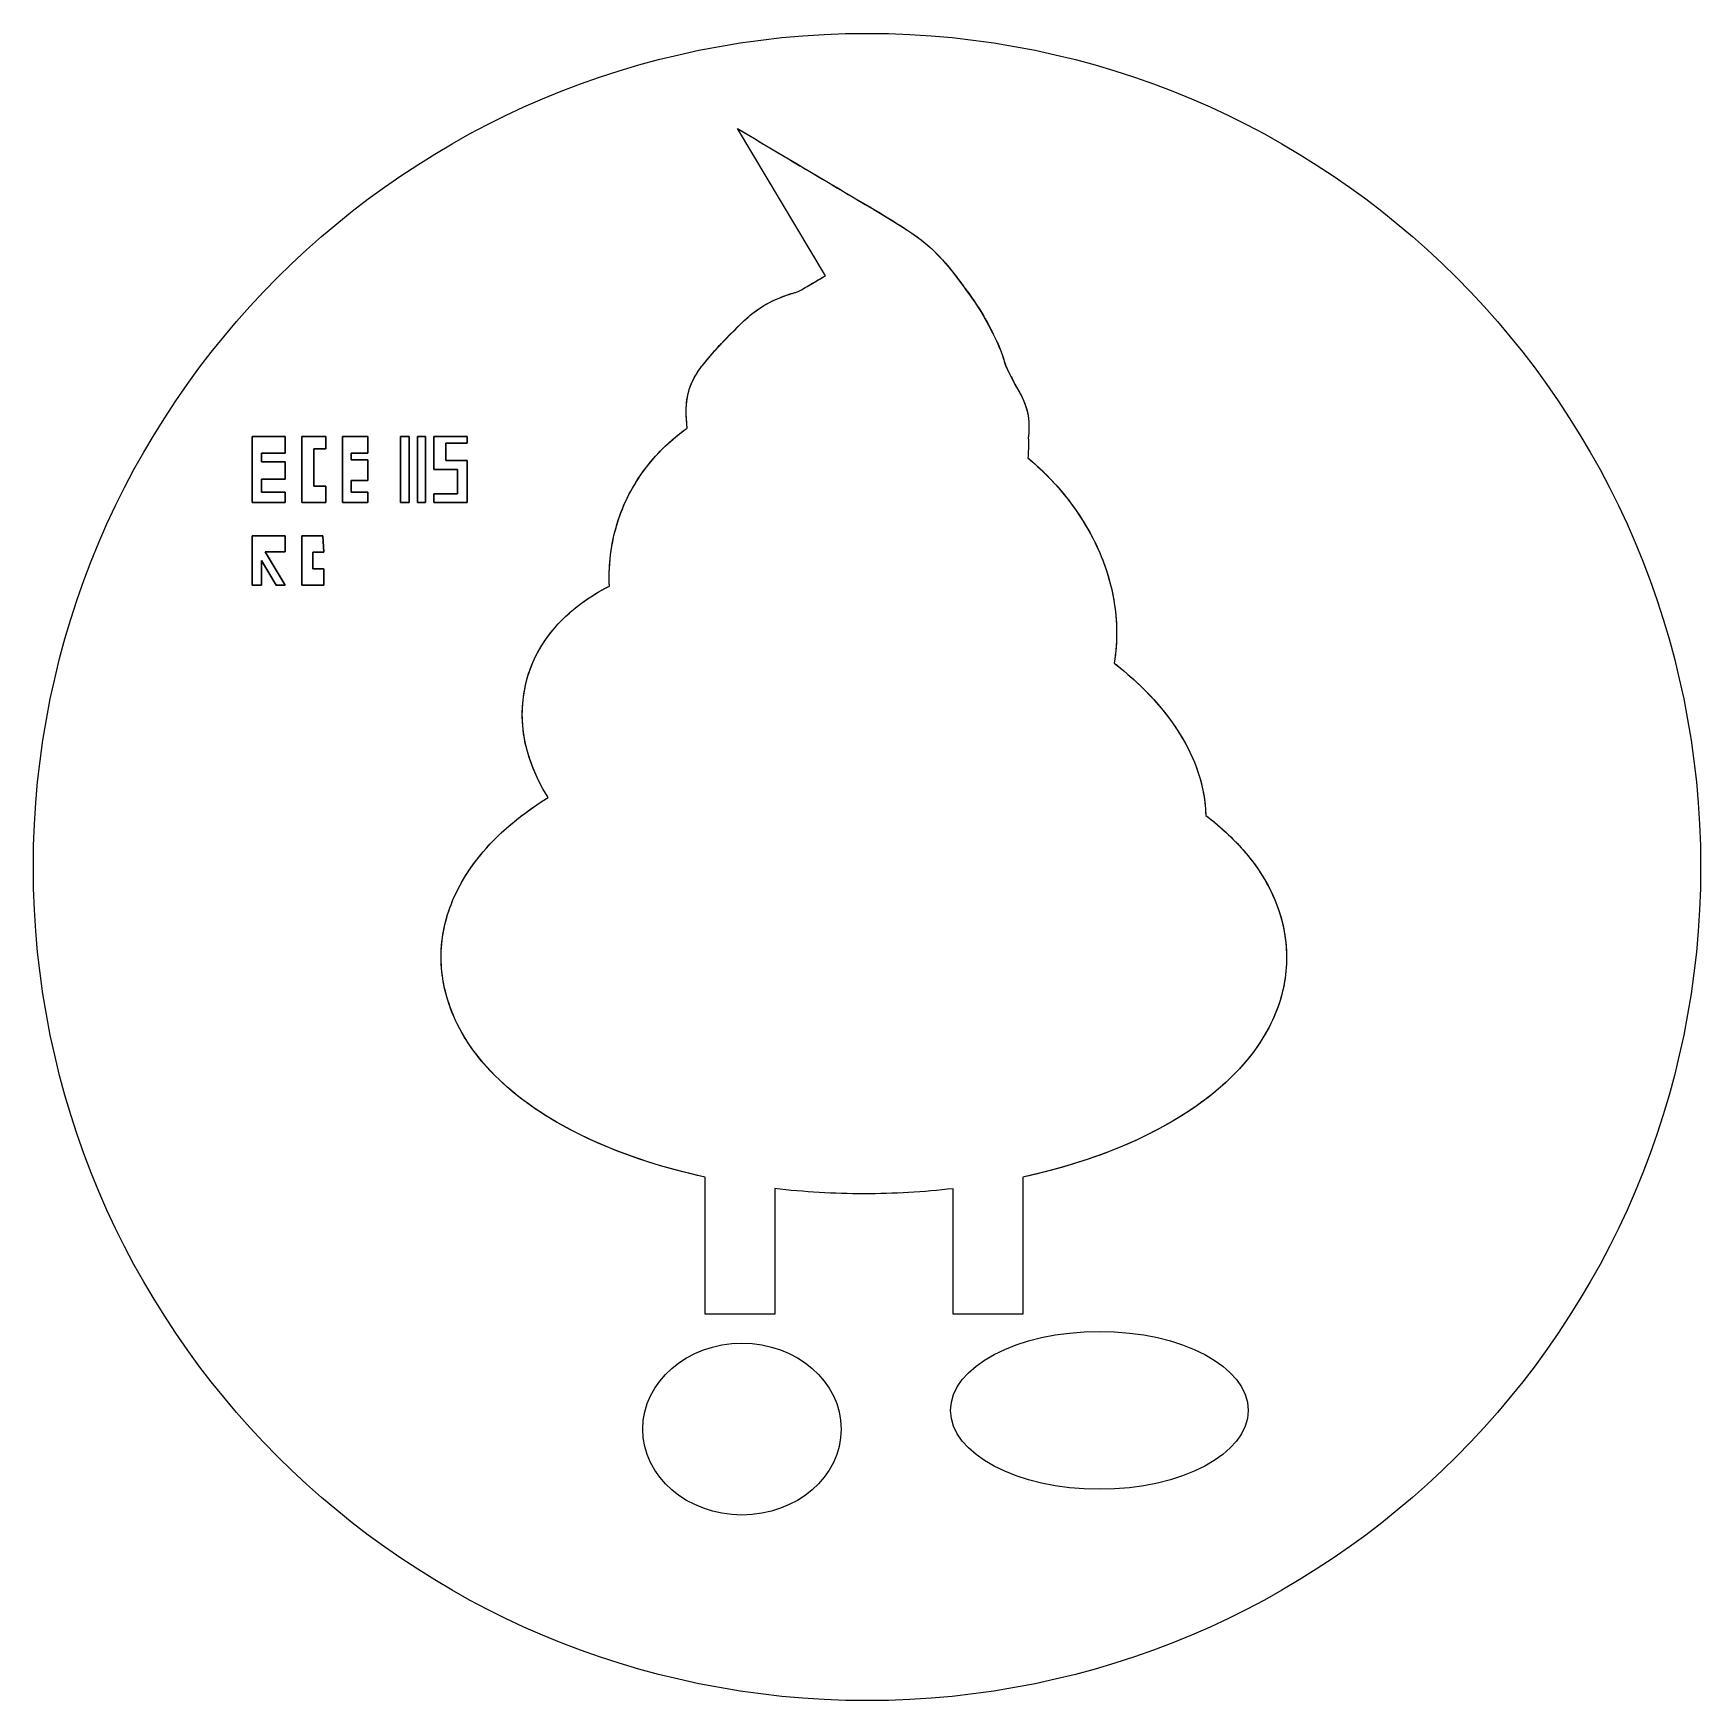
# Model space of a CAD drawing. Header units: millimetres. Extents: x -25.2 to 25.2, y -25.2 to 25.2.
import ezdxf

# ---------------------------------------------------------------- set-up
doc = ezdxf.new("R2010")
doc.units = ezdxf.units.MM
doc.layers.get('0').update_dxf_attribs({"linetype": 'CONTINUOUS'})

msp = doc.modelspace()

# ---------------------------------------------------------------- linework, layer by layer
for p, q in [((-1.258, 17.88), (-3.92, 22.331)), ((-1.258, 17.88), (-3.92, 22.331)), ((-4.895, -13.527), (-4.895, -9.377)), ((-4.895, -13.527), (-4.895, -9.377)), ((4.708, -9.38), (4.708, -13.527)), ((4.708, -9.38), (4.708, -13.527)), ((-2.792, -9.725), (-2.792, -13.527)), ((-2.792, -9.725), (-2.792, -13.527)), ((2.605, -13.527), (2.605, -9.728)), ((2.605, -13.527), (2.605, -9.728)), ((-2.792, -13.527), (-4.895, -13.527)), ((-2.792, -13.527), (-4.895, -13.527)), ((4.708, -13.527), (2.605, -13.527)), ((4.708, -13.527), (2.605, -13.527))]:
    msp.add_line(p, q)
for points in [[(-17.594, 12.519), (-17.594, 13.019), (-18.594, 13.019), (-18.594, 11.019), (-17.594, 11.019), (-17.594, 11.336), (-18.311, 11.336), (-18.311, 11.729), (-17.594, 11.729), (-17.594, 12.253), (-18.311, 12.253), (-18.311, 12.519)], [(-18.311, 11.729), (-18.311, 11.336), (-17.594, 11.336), (-17.594, 11.019), (-18.594, 11.019), (-18.594, 13.019), (-17.594, 13.019), (-17.594, 12.519), (-18.311, 12.519), (-18.311, 12.253), (-17.594, 12.253), (-17.594, 11.729)], [(-16.73, 12.645), (-16.366, 12.645), (-16.366, 13.019), (-17.094, 13.019), (-17.094, 11.019), (-16.366, 11.019), (-16.366, 11.519), (-16.73, 11.519)], [(-16.366, 11.019), (-17.094, 11.019), (-17.094, 13.019), (-16.366, 13.019), (-16.366, 12.645), (-16.73, 12.645), (-16.73, 11.519), (-16.366, 11.519)], [(-15.094, 12.519), (-15.094, 13.019), (-15.861, 13.019), (-15.861, 11.019), (-15.094, 11.019), (-15.094, 11.336), (-15.594, 11.336), (-15.594, 11.692), (-15.094, 11.692), (-15.094, 12.309), (-15.594, 12.309), (-15.594, 12.519)], [(-15.594, 11.692), (-15.594, 11.336), (-15.094, 11.336), (-15.094, 11.019), (-15.861, 11.019), (-15.861, 13.019), (-15.094, 13.019), (-15.094, 12.519), (-15.594, 12.519), (-15.594, 12.309), (-15.094, 12.309), (-15.094, 11.692)], [(-13.842, 11.019), (-13.842, 13.019), (-14.103, 13.019), (-14.103, 11.019)], [(-14.103, 11.019), (-14.103, 13.019), (-13.842, 13.019), (-13.842, 11.019)], [(-13.355, 11.019), (-13.355, 13.019), (-13.594, 13.019), (-13.594, 11.019)], [(-13.594, 11.019), (-13.594, 13.019), (-13.355, 13.019), (-13.355, 11.019)], [(-12.738, 12.814), (-12.094, 12.814), (-12.094, 13.019), (-13.094, 13.019), (-13.094, 12.019), (-12.383, 12.019), (-12.383, 11.28), (-13.094, 11.28), (-13.094, 11.019), (-12.094, 11.019), (-12.094, 12.29), (-12.738, 12.29)], [(-13.094, 11.28), (-12.383, 11.28), (-12.383, 12.019), (-13.094, 12.019), (-13.094, 13.019), (-12.094, 13.019), (-12.094, 12.814), (-12.738, 12.814), (-12.738, 12.29), (-12.094, 12.29), (-12.094, 11.019), (-13.094, 11.019)], [(-17.594, 9.527), (-17.594, 10.019), (-18.594, 10.019), (-18.594, 8.519), (-18.311, 8.519), (-18.311, 9.269), (-17.862, 8.519), (-17.594, 8.519), (-18.197, 9.527)], [(-17.862, 8.519), (-18.311, 9.269), (-18.311, 8.519), (-18.594, 8.519), (-18.594, 10.019), (-17.594, 10.019), (-17.594, 9.527), (-18.197, 9.527), (-17.594, 8.519)], [(-16.758, 9.519), (-16.422, 9.519), (-16.46, 10.019), (-17.094, 10.019), (-17.094, 8.519), (-16.422, 8.519), (-16.422, 9.019), (-16.758, 9.019)], [(-16.422, 8.519), (-17.094, 8.519), (-17.094, 10.019), (-16.46, 10.019), (-16.422, 9.519), (-16.758, 9.519), (-16.758, 9.019), (-16.422, 9.019)]]:
    msp.add_lwpolyline(points, close=True)
msp.add_circle((0, 0), 25.209)
msp.add_circle((0, 0), 25.209)
msp.add_circle((0, 0), 25.209)
for centre, major_axis, ratio in [((7.029, -16.431), (-4.5, 0), 0.53033), ((7.029, -16.431), (-4.5, 0), 0.53033), ((-3.781, -16.998), (-3, 0), 0.866025), ((-3.781, -16.998), (-3, 0), 0.866025)]:
    msp.add_ellipse(centre, major_axis=major_axis, ratio=ratio)
for points, knots in [([(-3.92, 22.331), (-3.002, 21.786), (-2.084, 21.24), (-0.429, 20.257), (0.32, 19.837), (1.949, 18.798), (2.334, 18.352), (3.153, 17.234), (3.482, 16.789), (3.756, 16.22), (3.796, 16.147), (3.9, 15.957), (3.93, 15.898), (4.11, 15.447), (4.153, 15.216), (4.357, 14.835), (4.432, 14.646), (4.582, 14.404), (4.63, 14.324), (4.813, 13.954), (4.875, 13.71), (4.906, 13.233), (4.885, 13.057), (4.878, 12.984)], [0, 0, 0, 0, 0.32034, 0.32034, 0.577518, 0.577518, 0.90017, 0.90017, 1.110867, 1.110867, 1.142904, 1.142904, 1.194147, 1.194147, 1.240264, 1.240264, 1.280754, 1.280754, 1.297512, 1.297512, 1.34025, 1.34025, 1.376864, 1.376864, 1.376864, 1.376864]), ([(-3.92, 22.331), (-2.545, 21.514), (-1.17, 20.698), (1.299, 19.231), (1.846, 18.906), (2.653, 17.919), (3.306, 17.084), (3.799, 16.166), (4.013, 15.745), (4.174, 15.225), (4.191, 15.149), (4.249, 15.035), (4.292, 14.962), (4.433, 14.677), (4.509, 14.528), (4.706, 14.193), (4.779, 14.015), (4.936, 13.462), (4.889, 13.104), (4.878, 12.984)], [-1.304542, -1.304542, -1.304542, -1.304542, -0.738507, -0.738507, -0.288121, -0.288121, -0.176505, -0.176505, -0.085821, -0.085821, -0.070866, -0.070866, -0.061131, -0.061131, -0.050374, -0.050374, -0.036085, -0.036085, 0, 0, 0, 0]), ([(-5.406, 14.321), (-5.361, 14.508), (-5.281, 14.725), (-5.023, 15.115), (-4.923, 15.228), (-4.451, 15.796), (-4.245, 15.987), (-3.526, 16.717), (-3.217, 16.972), (-2.422, 17.302), (-2.255, 17.349), (-2.055, 17.41), (-2.039, 17.419), (-1.677, 17.636), (-1.467, 17.756), (-1.258, 17.88)], [0, 0, 0, 0, 0.0577288, 0.0577288, 0.0942186, 0.0942186, 0.2093018, 0.2093018, 0.3044488, 0.3044488, 0.3440842, 0.3440842, 0.3712495, 0.3712495, 0.408207, 0.408207, 0.408207, 0.408207]), ([(-5.406, 14.321), (-5.328, 14.644), (-5.181, 14.886), (-5.004, 15.133), (-4.937, 15.211), (-4.641, 15.566), (-4.561, 15.667), (-4.22, 16.031), (-3.84, 16.409), (-3.487, 16.728), (-3.097, 17.059), (-2.277, 17.345), (-2.136, 17.365), (-1.908, 17.496), (-1.374, 17.811), (-1.258, 17.88)], [-1.134477, -1.134477, -1.134477, -1.134477, -0.949901, -0.949901, -0.833141, -0.833141, -0.611221, -0.611221, -0.317171, -0.317171, -0.084133, -0.084133, -0.040393, -0.040393, 0, 0, 0, 0]), ([(-5.443, 13.271), (-5.441, 13.341), (-5.443, 13.355), (-5.47, 13.711), (-5.488, 13.987), (-5.406, 14.321)], [0, 0, 0, 0, 0.02107165, 0.02107165, 0.04857024, 0.04857024, 0.04857024, 0.04857024]), ([(-5.443, 13.271), (-5.439, 13.454), (-5.455, 13.472), (-5.473, 13.82), (-5.472, 14.052), (-5.406, 14.321)], [-0.1755413, -0.1755413, -0.1755413, -0.1755413, -0.0829902, -0.0829902, 0, 0, 0, 0]), ([(-7.789, 8.497), (-7.824, 9.216), (-7.718, 9.939), (-7.286, 11.152), (-7.013, 11.645), (-6.321, 12.543), (-5.906, 12.939), (-5.443, 13.271)], [0, 0, 0, 0, 0.2159328, 0.2159328, 0.3864823, 0.3864823, 0.5582881, 0.5582881, 0.5582881, 0.5582881]), ([(-7.789, 8.497), (-7.816, 9.045), (-7.761, 9.594), (-7.484, 10.686), (-7.267, 11.18), (-6.593, 12.271), (-6.06, 12.828), (-5.443, 13.271)], [-0.5336906, -0.5336906, -0.5336906, -0.5336906, -0.3849477, -0.3849477, -0.2279098, -0.2279098, 0, 0, 0, 0]), ([(4.878, 12.984), (4.886, 12.868), (4.887, 12.752), (4.877, 12.548), (4.871, 12.459), (4.866, 12.371)], [0, 0, 0, 0, 0.03485858, 0.03485858, 0.06135277, 0.06135277, 0.06135277, 0.06135277]), ([(4.878, 12.984), (4.886, 12.868), (4.887, 12.752), (4.877, 12.548), (4.871, 12.459), (4.866, 12.371)], [-0.06135277, -0.06135277, -0.06135277, -0.06135277, -0.02649419, -0.02649419, 0, 0, 0, 0]), ([(4.866, 12.371), (5.665, 11.697), (6.348, 10.875), (7.129, 9.362), (7.346, 8.74), (7.57, 7.455), (7.58, 6.803), (7.474, 6.168)], [0, 0, 0, 0, 0.3135296, 0.3135296, 0.5120972, 0.5120972, 0.7060267, 0.7060267, 0.7060267, 0.7060267]), ([(4.866, 12.371), (5.507, 11.83), (6.073, 11.195), (6.97, 9.769), (7.275, 9.021), (7.568, 7.559), (7.589, 6.854), (7.474, 6.168)], [-0.6829233, -0.6829233, -0.6829233, -0.6829233, -0.4470364, -0.4470364, -0.2087556, -0.2087556, 0, 0, 0, 0]), ([(-9.642, 2.099), (-10.095, 2.825), (-10.278, 3.44), (-10.452, 4.392), (-10.446, 4.922), (-10.207, 6.079), (-9.943, 6.549), (-9.493, 7.204), (-9.204, 7.512), (-8.545, 8.061), (-8.176, 8.298), (-7.789, 8.497)], [0, 0, 0, 0, 0.256726, 0.256726, 0.554255, 0.554255, 0.933212, 0.933212, 1.363548, 1.363548, 1.806829, 1.806829, 1.806829, 1.806829]), ([(-9.642, 2.099), (-9.859, 2.447), (-10.042, 2.815), (-10.357, 3.716), (-10.403, 4.124), (-10.446, 4.885), (-10.381, 5.397), (-10.117, 6.191), (-9.904, 6.699), (-8.977, 7.766), (-8.406, 8.179), (-7.789, 8.497)], [-1.051023, -1.051023, -1.051023, -1.051023, -0.924492, -0.924492, -0.756533, -0.756533, -0.424603, -0.424603, -0.208256, -0.208256, 0, 0, 0, 0]), ([(7.474, 6.168), (8.229, 5.574), (8.926, 4.873), (9.676, 3.683), (9.875, 3.278), (10.154, 2.433), (10.234, 1.999), (10.242, 1.56)], [0, 0, 0, 0, 0.2881754, 0.2881754, 0.4223584, 0.4223584, 0.5532961, 0.5532961, 0.5532961, 0.5532961]), ([(7.474, 6.168), (7.994, 5.759), (8.485, 5.3), (9.379, 4.22), (9.72, 3.644), (10.124, 2.581), (10.233, 2.074), (10.242, 1.56)], [-0.5075314, -0.5075314, -0.5075314, -0.5075314, -0.3409482, -0.3409482, -0.1542283, -0.1542283, 0, 0, 0, 0]), ([(-4.895, -9.377), (-6.805, -8.961), (-8.429, -8.32), (-10.508, -7.02), (-11.256, -6.401), (-12.136, -5.244), (-12.515, -4.644), (-12.86, -3.347), (-12.925, -2.772), (-12.763, -1.592), (-12.581, -1.064), (-12.025, -0.028), (-11.639, 0.464), (-10.841, 1.248), (-10.343, 1.666), (-9.642, 2.099)], [0, 0, 0, 0, 0.586602, 0.586602, 0.958831, 0.958831, 1.15507, 1.15507, 1.281432, 1.281432, 1.393319, 1.393319, 1.516523, 1.516523, 1.616951, 1.616951, 1.616951, 1.616951]), ([(-4.895, -9.377), (-6.098, -9.115), (-7.309, -8.737), (-9.26, -7.825), (-10.222, -7.271), (-11.536, -6.051), (-11.974, -5.523), (-12.573, -4.42), (-12.763, -3.859), (-12.915, -2.71), (-12.877, -2.149), (-12.55, -0.942), (-12.23, -0.341), (-11.302, 0.873), (-10.595, 1.51), (-9.642, 2.099)], [-2.356739, -2.356739, -2.356739, -2.356739, -1.768462, -1.768462, -1.324616, -1.324616, -1.059854, -1.059854, -0.82887, -0.82887, -0.601614, -0.601614, -0.335874, -0.335874, 0, 0, 0, 0]), ([(10.242, 1.56), (10.922, 1.042), (11.535, 0.423), (12.399, -0.992), (12.563, -1.6), (12.723, -2.631), (12.7, -3.227), (12.441, -4.27), (12.227, -4.788), (11.458, -5.952), (10.912, -6.501), (9.55, -7.559), (8.681, -8.035), (6.807, -8.834), (5.757, -9.151), (4.708, -9.38)], [0, 0, 0, 0, 0.256734, 0.256734, 0.49757, 0.49757, 0.807845, 0.807845, 1.064922, 1.064922, 1.372855, 1.372855, 1.762966, 1.762966, 2.196376, 2.196376, 2.196376, 2.196376]), ([(10.242, 1.56), (10.627, 1.267), (10.99, 0.942), (11.623, 0.239), (11.895, -0.135), (12.349, -0.971), (12.574, -1.528), (12.72, -2.762), (12.684, -3.321), (12.419, -4.326), (12.175, -4.938), (11.101, -6.369), (10.345, -7), (8.198, -8.353), (6.533, -8.982), (4.708, -9.38)], [-2.772947, -2.772947, -2.772947, -2.772947, -2.355932, -2.355932, -1.957972, -1.957972, -1.536158, -1.536158, -1.19768, -1.19768, -0.900495, -0.900495, -0.560476, -0.560476, 0, 0, 0, 0]), ([(2.605, -9.728), (1.713, -9.831), (0.81, -9.882), (-0.994, -9.881), (-1.899, -9.829), (-2.792, -9.725)], [0, 0, 0, 0, 0.2695877, 0.2695877, 0.5375162, 0.5375162, 0.5375162, 0.5375162]), ([(2.605, -9.728), (1.713, -9.831), (0.81, -9.882), (-0.994, -9.881), (-1.899, -9.829), (-2.792, -9.725)], [-0.5411706, -0.5411706, -0.5411706, -0.5411706, -0.26975, -0.26975, 0, 0, 0, 0])]:
    msp.add_open_spline(points, degree=3, knots=knots)

doc.saveas('drawing.dxf')
